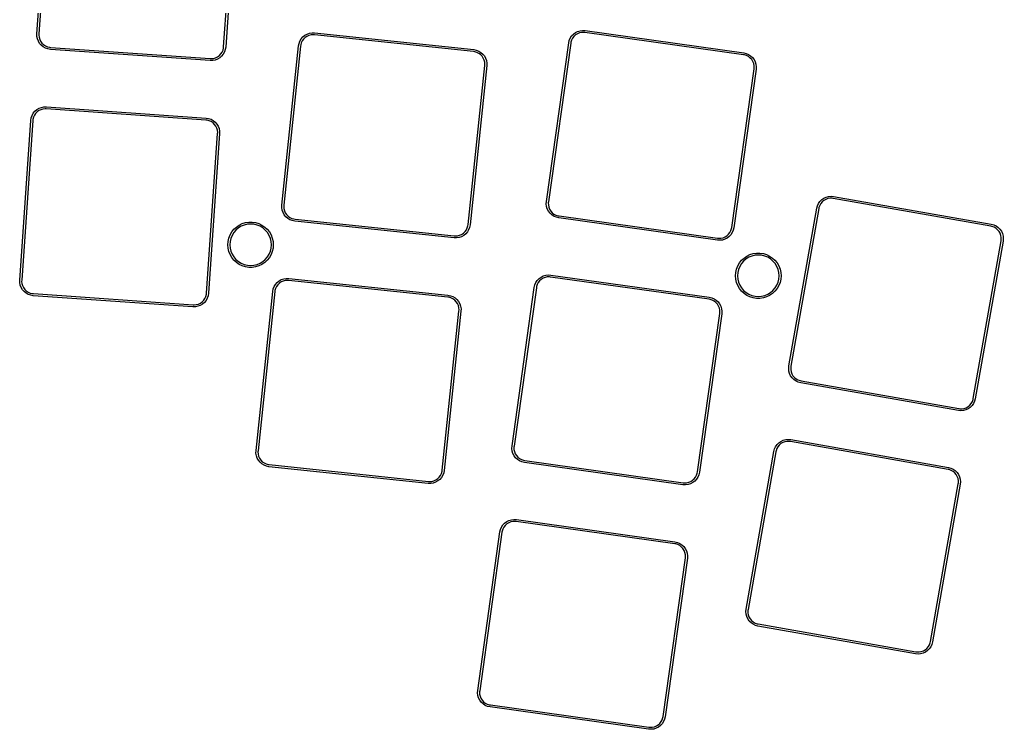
# Model space of a CAD drawing. Extents: x 44 to 183, y -132 to -31.
# Drawn here: x 110.7 to 183.2, y -112.9 to -60.6 of the extents above; entities that cross this region are included whole.
import ezdxf

# ---------------------------------------------------------------- set-up
doc = ezdxf.new("R2010")
doc.units = 0
doc.layers.add('BLACK', color=7, linetype='CONTINUOUS')

msp = doc.modelspace()

# ---------------------------------------------------------------- linework, layer by layer
at = {"layer": 'BLACK', "linetype": 'CONTINUOUS'}
for p, q in [((111.926, -61.6654), (112.749, -49.8942)), ((112.899, -49.9046), (112.075, -61.6759)), ((125.692, -62.628), (126.515, -50.8568)), ((126.665, -50.8673), (125.842, -62.6385)), ((131.845, -61.6857), (132.022, -61.6247)), ((132.022, -61.6247), (132.208, -61.5954)), ((132.208, -61.5954), (132.395, -61.5986)), ((132.395, -61.5986), (132.395, -61.5987)), ((132.395, -61.5987), (132.395, -61.5987)), ((132.395, -61.5987), (132.395, -61.5987)), ((132.395, -61.5987), (144.13, -62.8322)), ((151.47, -61.687), (151.619, -61.5743)), ((151.619, -61.5743), (151.786, -61.4892)), ((151.918, -61.5979), (151.768, -61.6586)), ((151.786, -61.4892), (151.966, -61.4344)), ((152.076, -61.5643), (151.918, -61.5979)), ((151.966, -61.4344), (152.152, -61.4115)), ((152.238, -61.5586), (152.076, -61.5643)), ((152.152, -61.4115), (152.339, -61.4214)), ((152.318, -61.5699), (152.238, -61.5586)), ((164.003, -63.2122), (152.318, -61.5699)), ((152.318, -61.5699), (152.318, -61.5699)), ((152.339, -61.4214), (152.339, -61.4214)), ((152.339, -61.4214), (152.339, -61.4214)), ((152.339, -61.4214), (164.024, -63.0636)), ((111.926, -61.6655), (111.926, -61.6654)), ((111.929, -61.8528), (111.926, -61.6655)), ((111.965, -62.0367), (111.929, -61.8528)), ((112.032, -62.2116), (111.965, -62.0367)), ((112.129, -62.3723), (112.032, -62.2116)), ((112.075, -61.6759), (112.07, -61.7566)), ((112.07, -61.7566), (112.087, -61.9176)), ((112.075, -61.6759), (112.075, -61.6759)), ((112.087, -61.9176), (112.131, -62.0732)), ((112.131, -62.0732), (112.202, -62.2186)), ((112.202, -62.2186), (112.297, -62.3496)), ((112.297, -62.3496), (112.414, -62.462)), ((131.249, -62.3715), (131.316, -62.1966)), ((131.316, -62.1966), (131.413, -62.0359)), ((131.416, -62.3351), (131.371, -62.4907)), ((131.413, -62.0359), (131.536, -61.8945)), ((131.487, -62.1896), (131.416, -62.3351)), ((131.582, -62.0586), (131.487, -62.1896)), ((131.536, -61.8945), (131.681, -61.7766)), ((131.698, -61.9462), (131.582, -62.0586)), ((131.681, -61.7766), (131.845, -61.6857)), ((131.832, -61.8557), (131.698, -61.9462)), ((131.98, -61.7898), (131.832, -61.8557)), ((132.137, -61.7507), (131.98, -61.7898)), ((132.299, -61.7394), (132.137, -61.7507)), ((132.379, -61.7478), (132.299, -61.7394)), ((132.379, -61.7479), (132.379, -61.7478)), ((144.115, -62.9813), (132.379, -61.7479)), ((149.482, -74.0215), (151.125, -62.3363)), ((151.125, -62.3363), (151.167, -62.1537)), ((151.125, -62.3363), (151.125, -62.3363)), ((151.125, -62.3363), (151.125, -62.3363)), ((151.125, -62.3363), (151.125, -62.3363)), ((151.125, -62.3363), (151.125, -62.3363)), ((151.167, -62.1537), (151.24, -61.9812)), ((151.24, -61.9812), (151.342, -61.8241)), ((151.284, -62.2771), (151.273, -62.3572)), ((151.334, -62.1231), (151.284, -62.2771)), ((151.41, -61.9802), (151.334, -62.1231)), ((151.342, -61.8241), (151.47, -61.687)), ((151.51, -61.8527), (151.41, -61.9802)), ((151.63, -61.7443), (151.51, -61.8527)), ((151.768, -61.6586), (151.63, -61.7443)), ((112.251, -62.5137), (112.129, -62.3723)), ((112.397, -62.6316), (112.251, -62.5137)), ((112.561, -62.7225), (112.397, -62.6316)), ((112.414, -62.462), (112.548, -62.5525)), ((112.548, -62.5525), (112.696, -62.6183)), ((112.738, -62.7835), (112.561, -62.7225)), ((112.696, -62.6183), (112.853, -62.6575)), ((112.923, -62.8128), (112.738, -62.7835)), ((112.853, -62.6575), (112.934, -62.6631)), ((124.694, -63.6359), (112.923, -62.8128)), ((112.923, -62.8128), (112.923, -62.8128)), ((112.923, -62.8128), (112.923, -62.8128)), ((112.934, -62.6631), (112.934, -62.6631)), ((112.934, -62.6631), (124.705, -63.4863)), ((125.491, -63.1479), (125.582, -63.0137)), ((125.582, -63.0137), (125.647, -62.8658)), ((125.647, -62.8658), (125.687, -62.7088)), ((125.751, -63.0008), (125.661, -63.1647)), ((125.687, -62.7088), (125.692, -62.628)), ((125.692, -62.628), (125.692, -62.628)), ((125.813, -62.8236), (125.751, -63.0008)), ((125.842, -62.6385), (125.813, -62.8236)), ((125.842, -62.6385), (125.842, -62.6385)), ((129.98, -74.2908), (131.213, -62.5555)), ((131.363, -62.5712), (130.129, -74.3065)), ((131.213, -62.5555), (131.249, -62.3715)), ((131.213, -62.5555), (131.213, -62.5555)), ((131.213, -62.5555), (131.213, -62.5555)), ((131.213, -62.5555), (131.213, -62.5555)), ((131.213, -62.5555), (131.213, -62.5555)), ((131.371, -62.4907), (131.363, -62.5712)), ((131.363, -62.5712), (131.363, -62.5712)), ((131.363, -62.5712), (131.363, -62.5712)), ((144.195, -62.9898), (144.115, -62.9813)), ((144.115, -62.9813), (144.115, -62.9813)), ((144.115, -62.9813), (144.115, -62.9813)), ((144.13, -62.8322), (144.13, -62.8322)), ((144.13, -62.8322), (144.314, -62.8679)), ((144.351, -63.0344), (144.195, -62.9898)), ((144.314, -62.8679), (144.489, -62.9351)), ((144.496, -63.1054), (144.351, -63.0344)), ((144.489, -62.9351), (144.65, -63.0316)), ((144.65, -63.0316), (144.791, -63.1545)), ((151.273, -62.3572), (149.631, -74.0424)), ((151.273, -62.3572), (151.273, -62.3572)), ((151.273, -62.3572), (151.273, -62.3572)), ((164.024, -63.0636), (164.024, -63.0636)), ((164.024, -63.0636), (164.024, -63.0636)), ((164.024, -63.0636), (164.024, -63.0636)), ((164.024, -63.0636), (164.206, -63.1058)), ((124.882, -63.6327), (124.694, -63.6359)), ((124.694, -63.6359), (124.694, -63.6359)), ((124.694, -63.6359), (124.694, -63.6359)), ((124.694, -63.6359), (124.694, -63.6359)), ((124.705, -63.4863), (124.705, -63.4863)), ((124.705, -63.4863), (124.705, -63.4863)), ((124.705, -63.4863), (124.705, -63.4863)), ((124.705, -63.4863), (124.786, -63.4919)), ((124.786, -63.4919), (124.947, -63.475)), ((125.066, -63.5969), (124.882, -63.6327)), ((124.947, -63.475), (125.102, -63.4304)), ((125.241, -63.5297), (125.066, -63.5969)), ((125.102, -63.4304), (125.248, -63.3594)), ((125.401, -63.4332), (125.241, -63.5297)), ((125.248, -63.3594), (125.379, -63.2643)), ((125.379, -63.2643), (125.491, -63.1479)), ((125.543, -63.3103), (125.401, -63.4332)), ((125.661, -63.1647), (125.543, -63.3103)), ((144.627, -63.2005), (144.496, -63.1054)), ((144.74, -63.3169), (144.627, -63.2005)), ((144.83, -63.4511), (144.74, -63.3169)), ((144.791, -63.1545), (144.909, -63.3002)), ((144.896, -63.599), (144.83, -63.4511)), ((144.935, -63.756), (144.896, -63.599)), ((144.909, -63.3002), (145, -63.464)), ((144.946, -63.9175), (144.935, -63.756)), ((145, -63.464), (145.061, -63.6412)), ((145.061, -63.6412), (145.09, -63.8263)), ((164.083, -63.2235), (164.003, -63.2122)), ((164.003, -63.2122), (164.003, -63.2122)), ((164.237, -63.2735), (164.083, -63.2235)), ((164.206, -63.1058), (164.379, -63.179)), ((164.38, -63.3495), (164.237, -63.2735)), ((164.379, -63.179), (164.536, -63.2811)), ((164.507, -63.4491), (164.38, -63.3495)), ((164.616, -63.5694), (164.507, -63.4491)), ((164.536, -63.2811), (164.673, -63.4089)), ((164.702, -63.7066), (164.616, -63.5694)), ((164.673, -63.4089), (164.786, -63.5585)), ((164.762, -63.8567), (164.702, -63.7066)), ((164.786, -63.5585), (164.871, -63.7255)), ((164.871, -63.7255), (164.926, -63.9047)), ((143.704, -75.7333), (144.938, -63.998)), ((145.087, -64.0136), (143.854, -75.749)), ((144.938, -63.9979), (144.946, -63.9175)), ((144.938, -63.998), (144.938, -63.9979)), ((145.09, -63.8263), (145.087, -64.0136)), ((145.087, -64.0136), (145.087, -64.0136)), ((145.087, -64.0136), (145.087, -64.0136)), ((163.148, -75.9421), (164.79, -64.2569)), ((164.939, -64.2778), (163.297, -75.963)), ((164.796, -64.015), (164.762, -63.8567)), ((164.79, -64.2569), (164.801, -64.1768)), ((164.79, -64.2569), (164.79, -64.2569)), ((164.801, -64.1768), (164.796, -64.015)), ((164.926, -63.9047), (164.949, -64.0907)), ((164.949, -64.0907), (164.939, -64.2777)), ((164.939, -64.2777), (164.939, -64.2778)), ((111.661, -67.5237), (111.778, -67.3781)), ((111.778, -67.3781), (111.92, -67.2551)), ((111.943, -67.424), (111.83, -67.5405)), ((111.92, -67.2551), (112.081, -67.1586)), ((112.074, -67.3289), (111.943, -67.424)), ((112.219, -67.258), (112.074, -67.3289)), ((112.081, -67.1586), (112.255, -67.0915)), ((112.375, -67.2134), (112.219, -67.258)), ((112.255, -67.0915), (112.439, -67.0557)), ((112.536, -67.1965), (112.375, -67.2134)), ((112.439, -67.0557), (112.627, -67.0525)), ((112.616, -67.2021), (112.536, -67.1965)), ((124.388, -68.0252), (112.616, -67.2021)), ((112.616, -67.2021), (112.616, -67.2021)), ((112.616, -67.2021), (112.616, -67.2021)), ((112.616, -67.2021), (112.616, -67.2021)), ((112.627, -67.0524), (124.398, -67.8756)), ((112.627, -67.0525), (112.627, -67.0524)), ((112.627, -67.0524), (112.627, -67.0524)), ((112.627, -67.0524), (112.627, -67.0524)), ((110.656, -79.8211), (111.479, -68.0498)), ((111.629, -68.0603), (110.806, -79.8315)), ((111.479, -68.0498), (111.509, -67.8647)), ((111.479, -68.0498), (111.479, -68.0498)), ((111.509, -67.8647), (111.57, -67.6876)), ((111.57, -67.6876), (111.661, -67.5237)), ((111.635, -67.9796), (111.629, -68.0603)), ((111.629, -68.0603), (111.629, -68.0603)), ((111.629, -68.0603), (111.629, -68.0603)), ((111.674, -67.8225), (111.635, -67.9796)), ((111.74, -67.6747), (111.674, -67.8225)), ((111.83, -67.5405), (111.74, -67.6747)), ((124.468, -68.0308), (124.388, -68.0252)), ((124.388, -68.0252), (124.388, -68.0252)), ((124.398, -67.8756), (124.583, -67.9049)), ((124.625, -68.07), (124.468, -68.0308)), ((124.583, -67.9049), (124.76, -67.9659)), ((124.773, -68.1358), (124.625, -68.07)), ((124.76, -67.9659), (124.924, -68.0567)), ((124.907, -68.2263), (124.773, -68.1358)), ((124.924, -68.0567), (125.07, -68.1746)), ((125.024, -68.3388), (124.907, -68.2263)), ((125.119, -68.4697), (125.024, -68.3388)), ((125.07, -68.1746), (125.193, -68.3161)), ((125.19, -68.6152), (125.119, -68.4697)), ((125.234, -68.7708), (125.19, -68.6152)), ((125.193, -68.3161), (125.289, -68.4767)), ((125.251, -68.9317), (125.234, -68.7708)), ((125.289, -68.4767), (125.356, -68.6516)), ((125.356, -68.6516), (125.392, -68.8356)), ((125.392, -68.8356), (125.395, -69.0228)), ((124.423, -80.7837), (125.246, -69.0125)), ((125.395, -69.0229), (124.572, -80.7942)), ((125.246, -69.0125), (125.251, -68.9317)), ((125.246, -69.0125), (125.246, -69.0125)), ((125.246, -69.0125), (125.246, -69.0125)), ((125.395, -69.0228), (125.395, -69.0229)), ((169.643, -74.0228), (169.775, -73.8903)), ((169.775, -73.8903), (169.929, -73.7828)), ((169.933, -73.9532), (169.809, -74.0572)), ((169.929, -73.7828), (170.098, -73.7036)), ((170.074, -73.8722), (169.933, -73.9532)), ((170.226, -73.8169), (170.074, -73.8722)), ((170.098, -73.7036), (170.279, -73.6551)), ((170.385, -73.7888), (170.226, -73.8169)), ((170.279, -73.6551), (170.466, -73.6388)), ((170.547, -73.7888), (170.385, -73.7888)), ((170.466, -73.6388), (170.653, -73.6551)), ((170.626, -73.8028), (170.547, -73.7888)), ((170.627, -73.8029), (170.626, -73.8028)), ((182.247, -75.8519), (170.627, -73.8029)), ((170.653, -73.6551), (170.653, -73.6551)), ((170.653, -73.6551), (170.653, -73.6551)), ((170.653, -73.6551), (182.273, -75.7042)), ((129.977, -74.4782), (129.98, -74.2908)), ((130.006, -74.6633), (129.977, -74.4782)), ((129.98, -74.2908), (129.98, -74.2908)), ((130.067, -74.8404), (130.006, -74.6633)), ((130.129, -74.3066), (130.121, -74.387)), ((130.121, -74.387), (130.132, -74.5485)), ((130.129, -74.3065), (130.129, -74.3066)), ((130.132, -74.5485), (130.171, -74.7055)), ((149.472, -74.2086), (149.482, -74.0215)), ((149.495, -74.3946), (149.472, -74.2086)), ((149.482, -74.0215), (149.482, -74.0215)), ((149.55, -74.5738), (149.495, -74.3946)), ((149.635, -74.7408), (149.55, -74.5738)), ((149.631, -74.0426), (149.62, -74.1225)), ((149.62, -74.1225), (149.625, -74.2843)), ((149.625, -74.2843), (149.659, -74.4426)), ((149.631, -74.0424), (149.631, -74.0426)), ((149.659, -74.4426), (149.719, -74.5927)), ((149.719, -74.5927), (149.805, -74.7299)), ((167.358, -86.1479), (169.407, -74.5271)), ((169.555, -74.5532), (167.506, -86.1739)), ((169.407, -74.5271), (169.456, -74.3461)), ((169.407, -74.5271), (169.407, -74.5271)), ((169.456, -74.3461), (169.535, -74.1763)), ((169.535, -74.1763), (169.643, -74.0228)), ((169.569, -74.4735), (169.555, -74.5532)), ((169.555, -74.5532), (169.555, -74.5532)), ((169.625, -74.3214), (169.569, -74.4735)), ((169.705, -74.1812), (169.625, -74.3214)), ((169.809, -74.0572), (169.705, -74.1812)), ((130.158, -75.0043), (130.067, -74.8404)), ((130.276, -75.15), (130.158, -75.0043)), ((130.171, -74.7055), (130.237, -74.8534)), ((130.237, -74.8534), (130.327, -74.9876)), ((130.417, -75.2729), (130.276, -75.15)), ((130.327, -74.9876), (130.44, -75.104)), ((130.578, -75.3694), (130.417, -75.2729)), ((130.44, -75.104), (130.571, -75.1991)), ((130.571, -75.1991), (130.716, -75.2701)), ((130.753, -75.4366), (130.578, -75.3694)), ((130.716, -75.2701), (130.872, -75.3147)), ((130.872, -75.3147), (130.952, -75.3231)), ((130.952, -75.3231), (130.952, -75.3231)), ((130.952, -75.3231), (142.688, -76.5566)), ((149.748, -74.8904), (149.635, -74.7408)), ((149.885, -75.0182), (149.748, -74.8904)), ((149.805, -74.7299), (149.914, -74.8502)), ((150.042, -75.1203), (149.885, -75.0182)), ((149.914, -74.8502), (150.041, -74.9498)), ((150.041, -74.9498), (150.184, -75.0258)), ((150.215, -75.1935), (150.042, -75.1203)), ((150.184, -75.0258), (150.338, -75.0758)), ((150.397, -75.2356), (150.215, -75.1935)), ((150.338, -75.0758), (150.418, -75.0871)), ((162.082, -76.8779), (150.397, -75.2356)), ((150.397, -75.2356), (150.397, -75.2356)), ((150.418, -75.0871), (150.418, -75.0871)), ((150.418, -75.0871), (150.418, -75.0871)), ((150.418, -75.0871), (162.103, -76.7293)), ((126.294, -76.2724), (126.45, -76.0767)), ((126.45, -76.0767), (126.633, -75.9064)), ((126.779, -75.9784), (126.596, -76.1343)), ((126.633, -75.9064), (126.84, -75.7654)), ((126.983, -75.853), (126.779, -75.9784)), ((126.84, -75.7654), (127.066, -75.6568)), ((127.205, -75.7612), (126.983, -75.853)), ((127.066, -75.6568), (127.305, -75.583)), ((127.439, -75.7051), (127.205, -75.7612)), ((127.305, -75.583), (127.553, -75.5457)), ((127.678, -75.6863), (127.439, -75.7051)), ((127.553, -75.5457), (127.803, -75.5457)), ((127.917, -75.7051), (127.678, -75.6863)), ((127.803, -75.5457), (128.051, -75.583)), ((128.151, -75.7612), (127.917, -75.7051)), ((128.051, -75.583), (128.29, -75.6568)), ((128.372, -75.853), (128.151, -75.7612)), ((128.29, -75.6568), (128.515, -75.7654)), ((128.577, -75.9784), (128.372, -75.853)), ((128.515, -75.7654), (128.722, -75.9064)), ((128.759, -76.1343), (128.577, -75.9784)), ((128.722, -75.9064), (128.906, -76.0767)), ((128.906, -76.0767), (129.062, -76.2724)), ((130.937, -75.4723), (130.753, -75.4366)), ((142.672, -76.7057), (130.937, -75.4723)), ((130.937, -75.4723), (130.937, -75.4723)), ((143.485, -76.2458), (143.58, -76.1148)), ((143.58, -76.1148), (143.651, -75.9694)), ((143.651, -75.9694), (143.696, -75.8138)), ((143.751, -76.1079), (143.654, -76.2685)), ((143.696, -75.8138), (143.704, -75.7333)), ((143.704, -75.7333), (143.704, -75.7333)), ((143.818, -75.9329), (143.751, -76.1079)), ((143.854, -75.749), (143.818, -75.9329)), ((143.854, -75.749), (143.854, -75.749)), ((143.854, -75.749), (143.854, -75.749)), ((143.854, -75.749), (143.854, -75.749)), ((163.087, -76.1761), (163.137, -76.0222)), ((163.137, -76.0222), (163.148, -75.9421)), ((163.148, -75.9421), (163.148, -75.9421)), ((163.297, -75.963), (163.254, -76.1455)), ((163.297, -75.963), (163.297, -75.963)), ((163.297, -75.963), (163.297, -75.963)), ((163.297, -75.963), (163.297, -75.963)), ((182.327, -75.866), (182.247, -75.8519)), ((182.247, -75.8519), (182.247, -75.8519)), ((182.273, -75.7042), (182.273, -75.7042)), ((182.273, -75.7042), (182.454, -75.7527)), ((182.479, -75.9213), (182.327, -75.866)), ((182.454, -75.7527), (182.624, -75.8319)), ((182.619, -76.0022), (182.479, -75.9213)), ((182.743, -76.1063), (182.619, -76.0022)), ((182.624, -75.8319), (182.778, -75.9394)), ((182.847, -76.2303), (182.743, -76.1063)), ((182.778, -75.9394), (182.91, -76.0719)), ((182.91, -76.0719), (183.018, -76.2253)), ((126.022, -76.9664), (126.077, -76.7223)), ((126.077, -76.7223), (126.169, -76.4892)), ((126.223, -76.7433), (126.167, -76.9767)), ((126.169, -76.4892), (126.294, -76.2724)), ((126.315, -76.5215), (126.223, -76.7433)), ((126.44, -76.3169), (126.315, -76.5215)), ((126.596, -76.1343), (126.44, -76.3169)), ((128.915, -76.3169), (128.759, -76.1343)), ((129.041, -76.5215), (128.915, -76.3169)), ((129.133, -76.7433), (129.041, -76.5215)), ((129.062, -76.2724), (129.187, -76.4892)), ((129.189, -76.9767), (129.133, -76.7433)), ((129.187, -76.4892), (129.278, -76.7223)), ((129.278, -76.7223), (129.334, -76.9664)), ((142.859, -76.709), (142.672, -76.7057)), ((142.672, -76.7057), (142.672, -76.7057)), ((142.672, -76.7057), (142.672, -76.7057)), ((142.672, -76.7057), (142.672, -76.7057)), ((142.672, -76.7057), (142.672, -76.7057)), ((142.688, -76.5566), (142.688, -76.5565)), ((142.688, -76.5565), (142.768, -76.565)), ((142.688, -76.5566), (142.688, -76.5566)), ((142.768, -76.565), (142.93, -76.5537)), ((143.045, -76.6797), (142.859, -76.709)), ((142.93, -76.5537), (143.087, -76.5145)), ((143.222, -76.6187), (143.045, -76.6797)), ((143.087, -76.5145), (143.235, -76.4487)), ((143.386, -76.5278), (143.222, -76.6187)), ((143.235, -76.4487), (143.369, -76.3582)), ((143.369, -76.3582), (143.485, -76.2458)), ((143.531, -76.4099), (143.386, -76.5278)), ((143.654, -76.2685), (143.531, -76.4099)), ((162.103, -76.7293), (162.103, -76.7293)), ((162.103, -76.7293), (162.183, -76.7406)), ((162.183, -76.7406), (162.345, -76.7349)), ((162.345, -76.7349), (162.503, -76.7013)), ((162.635, -76.81), (162.456, -76.8648)), ((162.503, -76.7013), (162.654, -76.6406)), ((162.802, -76.725), (162.635, -76.81)), ((162.654, -76.6406), (162.791, -76.5549)), ((162.791, -76.5549), (162.911, -76.4466)), ((162.951, -76.6122), (162.802, -76.725)), ((162.911, -76.4466), (163.011, -76.319)), ((163.079, -76.4752), (162.951, -76.6122)), ((163.011, -76.319), (163.087, -76.1761)), ((163.181, -76.318), (163.079, -76.4752)), ((163.254, -76.1455), (163.181, -76.318)), ((182.928, -76.3704), (182.847, -76.2303)), ((182.984, -76.5225), (182.928, -76.3704)), ((183.012, -76.6819), (182.984, -76.5225)), ((182.998, -76.9235), (183.012, -76.8438)), ((183.012, -76.8438), (183.012, -76.6819)), ((183.018, -76.2253), (183.097, -76.3952)), ((183.097, -76.3952), (183.145, -76.5762)), ((183.145, -76.5762), (183.162, -76.7628)), ((183.162, -76.7628), (183.145, -76.9493)), ((126.003, -77.216), (126.022, -76.9664)), ((126.022, -77.4656), (126.003, -77.216)), ((126.077, -77.7097), (126.022, -77.4656)), ((126.167, -76.9767), (126.148, -77.216)), ((126.148, -77.216), (126.167, -77.4553)), ((126.167, -77.4553), (126.223, -77.6887)), ((129.133, -77.6887), (129.189, -77.4553)), ((129.208, -77.216), (129.189, -76.9767)), ((129.189, -77.4553), (129.208, -77.216)), ((129.334, -77.4656), (129.278, -77.7097)), ((129.334, -76.9664), (129.353, -77.216)), ((129.353, -77.216), (129.334, -77.4656)), ((162.083, -76.8779), (162.082, -76.8779)), ((162.082, -76.8779), (162.082, -76.8779)), ((162.082, -76.8779), (162.082, -76.8779)), ((162.082, -76.8779), (162.082, -76.8779)), ((162.27, -76.8877), (162.083, -76.8779)), ((162.456, -76.8648), (162.27, -76.8877)), ((180.949, -88.5442), (182.998, -76.9235)), ((183.145, -76.9495), (181.096, -88.5703)), ((182.998, -76.9235), (182.998, -76.9235)), ((182.998, -76.9235), (182.998, -76.9235)), ((183.145, -76.9493), (183.145, -76.9495)), ((126.169, -77.9428), (126.077, -77.7097)), ((126.294, -78.1596), (126.169, -77.9428)), ((126.223, -77.6887), (126.315, -77.9105)), ((126.45, -78.3553), (126.294, -78.1596)), ((126.315, -77.9105), (126.44, -78.1151)), ((126.44, -78.1151), (126.596, -78.2977)), ((126.596, -78.2977), (126.779, -78.4536)), ((128.577, -78.4536), (128.759, -78.2977)), ((128.759, -78.2977), (128.915, -78.1151)), ((129.062, -78.1596), (128.906, -78.3553)), ((128.915, -78.1151), (129.041, -77.9105)), ((129.041, -77.9105), (129.133, -77.6887)), ((129.187, -77.9428), (129.062, -78.1596)), ((129.278, -77.7097), (129.187, -77.9428)), ((163.872, -78.3627), (164.056, -78.1924)), ((164.201, -78.2644), (164.018, -78.4203)), ((164.056, -78.1924), (164.262, -78.0514)), ((164.406, -78.139), (164.201, -78.2644)), ((164.262, -78.0514), (164.488, -77.9428)), ((164.627, -78.0472), (164.406, -78.139)), ((164.488, -77.9428), (164.727, -77.869)), ((164.861, -77.9911), (164.627, -78.0472)), ((164.727, -77.869), (164.975, -77.8317)), ((165.1, -77.9723), (164.861, -77.9911)), ((164.975, -77.8317), (165.225, -77.8317)), ((165.339, -77.9911), (165.1, -77.9723)), ((165.225, -77.8317), (165.473, -77.869)), ((165.573, -78.0472), (165.339, -77.9911)), ((165.473, -77.869), (165.712, -77.9428)), ((165.794, -78.139), (165.573, -78.0472)), ((165.712, -77.9428), (165.938, -78.0514)), ((165.999, -78.2644), (165.794, -78.139)), ((165.938, -78.0514), (166.144, -78.1924)), ((166.182, -78.4203), (165.999, -78.2644)), ((166.144, -78.1924), (166.328, -78.3627)), ((126.633, -78.5256), (126.45, -78.3553)), ((126.84, -78.6666), (126.633, -78.5256)), ((126.779, -78.4536), (126.983, -78.579)), ((127.066, -78.7752), (126.84, -78.6666)), ((126.983, -78.579), (127.205, -78.6708)), ((127.305, -78.849), (127.066, -78.7752)), ((127.205, -78.6708), (127.439, -78.7269)), ((127.553, -78.8863), (127.305, -78.849)), ((127.439, -78.7269), (127.678, -78.7457)), ((127.803, -78.8863), (127.553, -78.8863)), ((127.678, -78.7457), (127.917, -78.7269)), ((128.051, -78.849), (127.803, -78.8863)), ((127.917, -78.7269), (128.151, -78.6708)), ((128.29, -78.7752), (128.051, -78.849)), ((128.151, -78.6708), (128.372, -78.579)), ((128.515, -78.6666), (128.29, -78.7752)), ((128.372, -78.579), (128.577, -78.4536)), ((128.722, -78.5256), (128.515, -78.6666)), ((128.906, -78.3553), (128.722, -78.5256)), ((163.444, -79.2524), (163.499, -79.0083)), ((163.499, -79.0083), (163.591, -78.7752)), ((163.645, -79.0293), (163.589, -79.2627)), ((163.591, -78.7752), (163.716, -78.5584)), ((163.737, -78.8075), (163.645, -79.0293)), ((163.716, -78.5584), (163.872, -78.3627)), ((163.862, -78.6029), (163.737, -78.8075)), ((164.018, -78.4203), (163.862, -78.6029)), ((166.338, -78.6029), (166.182, -78.4203)), ((166.328, -78.3627), (166.484, -78.5584)), ((166.463, -78.8075), (166.338, -78.6029)), ((166.555, -79.0293), (166.463, -78.8075)), ((166.484, -78.5584), (166.609, -78.7752)), ((166.611, -79.2627), (166.555, -79.0293)), ((166.609, -78.7752), (166.701, -79.0083)), ((166.701, -79.0083), (166.756, -79.2524)), ((129.943, -79.7861), (130.12, -79.7251)), ((130.12, -79.7251), (130.305, -79.6958)), ((130.305, -79.6958), (130.492, -79.699)), ((130.492, -79.699), (130.493, -79.699)), ((130.493, -79.699), (130.493, -79.699)), ((130.493, -79.699), (130.493, -79.699)), ((130.493, -79.699), (142.228, -80.9325)), ((148.809, -79.847), (148.937, -79.7099)), ((148.937, -79.7099), (149.086, -79.5972)), ((149.086, -79.5972), (149.253, -79.5121)), ((149.235, -79.6815), (149.097, -79.7673)), ((149.385, -79.6209), (149.235, -79.6815)), ((149.253, -79.5121), (149.433, -79.4573)), ((149.543, -79.5872), (149.385, -79.6209)), ((149.433, -79.4573), (149.619, -79.4345)), ((149.705, -79.5816), (149.543, -79.5872)), ((149.619, -79.4345), (149.806, -79.4443)), ((149.785, -79.5928), (149.705, -79.5816)), ((161.47, -81.2351), (149.785, -79.5928)), ((149.785, -79.5928), (149.785, -79.5928)), ((149.785, -79.5928), (149.785, -79.5928)), ((149.785, -79.5928), (149.785, -79.5928)), ((149.806, -79.4443), (149.806, -79.4443)), ((149.806, -79.4443), (149.806, -79.4443)), ((149.806, -79.4443), (149.806, -79.4443)), ((149.806, -79.4443), (149.806, -79.4443)), ((149.806, -79.4443), (161.491, -81.0865)), ((163.425, -79.502), (163.444, -79.2524)), ((163.444, -79.7516), (163.425, -79.502)), ((163.499, -79.9957), (163.444, -79.7516)), ((163.589, -79.2627), (163.57, -79.502)), ((163.57, -79.502), (163.589, -79.7413)), ((163.589, -79.7413), (163.645, -79.9747)), ((166.555, -79.9747), (166.611, -79.7413)), ((166.63, -79.502), (166.611, -79.2627)), ((166.611, -79.7413), (166.63, -79.502)), ((166.756, -79.7516), (166.701, -79.9957)), ((166.756, -79.2524), (166.775, -79.502)), ((166.775, -79.502), (166.756, -79.7516)), ((110.66, -80.0084), (110.656, -79.8211)), ((110.656, -79.8211), (110.656, -79.8211)), ((110.695, -80.1924), (110.66, -80.0084)), ((110.762, -80.3673), (110.695, -80.1924)), ((110.859, -80.5279), (110.762, -80.3673)), ((110.806, -79.8315), (110.8, -79.9123)), ((110.8, -79.9123), (110.817, -80.0732)), ((110.806, -79.8315), (110.806, -79.8315)), ((110.806, -79.8315), (110.806, -79.8315)), ((110.817, -80.0732), (110.862, -80.2288)), ((110.862, -80.2288), (110.933, -80.3743)), ((110.933, -80.3743), (111.028, -80.5052)), ((129.311, -80.6558), (129.347, -80.4718)), ((129.347, -80.4718), (129.414, -80.2969)), ((129.414, -80.2969), (129.51, -80.1363)), ((129.513, -80.4354), (129.469, -80.591)), ((129.51, -80.1363), (129.633, -79.9948)), ((129.584, -80.2899), (129.513, -80.4354)), ((129.679, -80.159), (129.584, -80.2899)), ((129.633, -79.9948), (129.779, -79.8769)), ((129.796, -80.0465), (129.679, -80.159)), ((129.779, -79.8769), (129.943, -79.7861)), ((129.93, -79.956), (129.796, -80.0465)), ((130.078, -79.8902), (129.93, -79.956)), ((130.235, -79.851), (130.078, -79.8902)), ((130.396, -79.8398), (130.235, -79.851)), ((130.477, -79.8482), (130.396, -79.8398)), ((142.212, -81.0816), (130.477, -79.8482)), ((130.477, -79.8482), (130.477, -79.8482)), ((130.477, -79.8482), (130.477, -79.8482)), ((130.477, -79.8482), (130.477, -79.8482)), ((146.949, -92.0444), (148.592, -80.3592)), ((148.74, -80.3801), (147.098, -92.0652)), ((148.592, -80.3592), (148.634, -80.1766)), ((148.592, -80.3592), (148.592, -80.3592)), ((148.634, -80.1766), (148.707, -80.0041)), ((148.707, -80.0041), (148.809, -79.847)), ((148.751, -80.2999), (148.74, -80.3801)), ((148.74, -80.3801), (148.74, -80.3801)), ((148.74, -80.3801), (148.74, -80.3801)), ((148.801, -80.146), (148.751, -80.2999)), ((148.877, -80.0031), (148.801, -80.146)), ((148.977, -79.8756), (148.877, -80.0031)), ((149.097, -79.7673), (148.977, -79.8756)), ((163.591, -80.2288), (163.499, -79.9957)), ((163.716, -80.4456), (163.591, -80.2288)), ((163.645, -79.9747), (163.737, -80.1965)), ((163.872, -80.6413), (163.716, -80.4456)), ((163.737, -80.1965), (163.862, -80.4011)), ((163.862, -80.4011), (164.018, -80.5837)), ((166.182, -80.5837), (166.338, -80.4011)), ((166.484, -80.4456), (166.328, -80.6413)), ((166.338, -80.4011), (166.463, -80.1965)), ((166.463, -80.1965), (166.555, -79.9747)), ((166.609, -80.2288), (166.484, -80.4456)), ((166.701, -79.9957), (166.609, -80.2288)), ((110.982, -80.6694), (110.859, -80.5279)), ((111.127, -80.7873), (110.982, -80.6694)), ((111.028, -80.5052), (111.144, -80.6177)), ((111.291, -80.8781), (111.127, -80.7873)), ((111.144, -80.6177), (111.278, -80.7082)), ((111.278, -80.7082), (111.426, -80.774)), ((111.469, -80.9391), (111.291, -80.8781)), ((111.426, -80.774), (111.583, -80.8132)), ((111.654, -80.9684), (111.469, -80.9391)), ((111.583, -80.8132), (111.664, -80.8188)), ((123.425, -81.7916), (111.654, -80.9684)), ((111.654, -80.9684), (111.654, -80.9684)), ((111.664, -80.8188), (111.664, -80.8188)), ((111.664, -80.8188), (111.664, -80.8188)), ((111.664, -80.8188), (123.435, -81.6419)), ((124.221, -81.3035), (124.312, -81.1694)), ((124.312, -81.1694), (124.378, -81.0215)), ((124.378, -81.0215), (124.417, -80.8644)), ((124.482, -81.1564), (124.391, -81.3203)), ((124.417, -80.8644), (124.423, -80.7837)), ((124.423, -80.7837), (124.423, -80.7837)), ((124.423, -80.7837), (124.423, -80.7837)), ((124.543, -80.9793), (124.482, -81.1564)), ((124.572, -80.7942), (124.543, -80.9793)), ((128.078, -92.3911), (129.311, -80.6558)), ((129.46, -80.6715), (128.227, -92.4068)), ((129.311, -80.6558), (129.311, -80.6558)), ((129.469, -80.591), (129.46, -80.6715)), ((129.46, -80.6715), (129.46, -80.6715)), ((129.46, -80.6715), (129.46, -80.6715)), ((142.293, -81.0901), (142.212, -81.0816)), ((142.212, -81.0816), (142.212, -81.0816)), ((142.228, -80.9325), (142.228, -80.9325)), ((142.228, -80.9325), (142.412, -80.9682)), ((142.448, -81.1347), (142.293, -81.0901)), ((142.412, -80.9682), (142.587, -81.0354)), ((142.594, -81.2057), (142.448, -81.1347)), ((142.587, -81.0354), (142.747, -81.1319)), ((142.725, -81.3008), (142.594, -81.2057)), ((142.747, -81.1319), (142.889, -81.2548)), ((161.491, -81.0865), (161.491, -81.0865)), ((161.491, -81.0865), (161.673, -81.1287)), ((161.673, -81.1287), (161.846, -81.2019)), ((161.846, -81.2019), (162.003, -81.3039)), ((164.056, -80.8116), (163.872, -80.6413)), ((164.018, -80.5837), (164.201, -80.7396)), ((164.262, -80.9526), (164.056, -80.8116)), ((164.201, -80.7396), (164.406, -80.865)), ((164.488, -81.0612), (164.262, -80.9526)), ((164.406, -80.865), (164.627, -80.9568)), ((164.727, -81.135), (164.488, -81.0612)), ((164.627, -80.9568), (164.861, -81.0129)), ((164.975, -81.1723), (164.727, -81.135)), ((164.861, -81.0129), (165.1, -81.0317)), ((165.225, -81.1723), (164.975, -81.1723)), ((165.1, -81.0317), (165.339, -81.0129)), ((165.473, -81.135), (165.225, -81.1723)), ((165.339, -81.0129), (165.573, -80.9568)), ((165.712, -81.0612), (165.473, -81.135)), ((165.573, -80.9568), (165.794, -80.865)), ((165.938, -80.9526), (165.712, -81.0612)), ((165.794, -80.865), (165.999, -80.7396)), ((166.144, -80.8116), (165.938, -80.9526)), ((165.999, -80.7396), (166.182, -80.5837)), ((166.328, -80.6413), (166.144, -80.8116)), ((123.612, -81.7883), (123.425, -81.7916)), ((123.425, -81.7916), (123.425, -81.7916)), ((123.425, -81.7916), (123.425, -81.7916)), ((123.425, -81.7916), (123.425, -81.7916)), ((123.425, -81.7916), (123.425, -81.7916)), ((123.435, -81.6419), (123.435, -81.6419)), ((123.435, -81.6419), (123.435, -81.6419)), ((123.435, -81.6419), (123.516, -81.6476)), ((123.516, -81.6476), (123.677, -81.6307)), ((123.796, -81.7525), (123.612, -81.7883)), ((123.677, -81.6307), (123.833, -81.586)), ((123.971, -81.6854), (123.796, -81.7525)), ((123.833, -81.586), (123.978, -81.5151)), ((124.132, -81.5889), (123.971, -81.6854)), ((123.978, -81.5151), (124.109, -81.42)), ((124.109, -81.42), (124.221, -81.3035)), ((124.273, -81.4659), (124.132, -81.5889)), ((124.391, -81.3203), (124.273, -81.4659)), ((142.837, -81.4172), (142.725, -81.3008)), ((142.928, -81.5514), (142.837, -81.4172)), ((142.889, -81.2548), (143.007, -81.4004)), ((142.993, -81.6993), (142.928, -81.5514)), ((143.033, -81.8563), (142.993, -81.6993)), ((143.007, -81.4004), (143.098, -81.5643)), ((143.044, -82.0178), (143.033, -81.8563)), ((143.098, -81.5643), (143.159, -81.7415)), ((143.159, -81.7415), (143.188, -81.9266)), ((143.188, -81.9266), (143.185, -82.1139)), ((161.55, -81.2463), (161.47, -81.2351)), ((161.47, -81.2351), (161.47, -81.2351)), ((161.47, -81.2351), (161.47, -81.2351)), ((161.704, -81.2963), (161.55, -81.2463)), ((161.847, -81.3723), (161.704, -81.2963)), ((161.975, -81.472), (161.847, -81.3723)), ((162.083, -81.5923), (161.975, -81.472)), ((162.003, -81.3039), (162.14, -81.4317)), ((162.169, -81.7295), (162.083, -81.5923)), ((162.14, -81.4317), (162.253, -81.5814)), ((162.229, -81.8796), (162.169, -81.7295)), ((162.263, -82.0379), (162.229, -81.8796)), ((162.253, -81.5814), (162.338, -81.7484)), ((162.338, -81.7484), (162.393, -81.9276)), ((162.393, -81.9276), (162.416, -82.1135)), ((141.802, -93.8336), (143.035, -82.0983)), ((143.185, -82.1139), (141.951, -93.8493)), ((143.035, -82.0981), (143.044, -82.0178)), ((143.035, -82.0983), (143.035, -82.0981)), ((143.185, -82.1139), (143.185, -82.1139)), ((143.185, -82.1139), (143.185, -82.1139)), ((160.615, -93.965), (162.257, -82.2798)), ((162.406, -82.3007), (160.764, -93.9858)), ((162.257, -82.2796), (162.269, -82.1997)), ((162.257, -82.2798), (162.257, -82.2796)), ((162.269, -82.1997), (162.263, -82.0379)), ((162.416, -82.1135), (162.406, -82.3007)), ((162.406, -82.3007), (162.406, -82.3007)), ((162.406, -82.3007), (162.406, -82.3007)), ((162.406, -82.3007), (162.406, -82.3007)), ((167.342, -86.3345), (167.358, -86.1479)), ((167.358, -86.1479), (167.358, -86.1479)), ((167.358, -86.1479), (167.358, -86.1479)), ((167.506, -86.1741), (167.492, -86.2536)), ((167.492, -86.2536), (167.492, -86.4155)), ((167.506, -86.1739), (167.506, -86.1741)), ((167.358, -86.5212), (167.342, -86.3345)), ((167.407, -86.7022), (167.358, -86.5212)), ((167.486, -86.872), (167.407, -86.7022)), ((167.593, -87.0255), (167.486, -86.872)), ((167.492, -86.4155), (167.52, -86.5749)), ((167.52, -86.5749), (167.575, -86.7269)), ((167.575, -86.7269), (167.656, -86.8671)), ((167.656, -86.8671), (167.76, -86.9911)), ((167.76, -86.9911), (167.884, -87.0951)), ((167.726, -87.158), (167.593, -87.0255)), ((167.88, -87.2655), (167.726, -87.158)), ((168.049, -87.3447), (167.88, -87.2655)), ((167.884, -87.0951), (168.025, -87.1761)), ((168.025, -87.1761), (168.177, -87.2314)), ((168.23, -87.3932), (168.049, -87.3447)), ((168.177, -87.2314), (168.256, -87.2455)), ((179.851, -89.4422), (168.23, -87.3932)), ((168.23, -87.3932), (168.23, -87.3932)), ((168.256, -87.2455), (168.256, -87.2455)), ((168.256, -87.2455), (179.877, -89.2945)), ((180.43, -89.2252), (180.57, -89.1442)), ((180.57, -89.1442), (180.694, -89.0402)), ((180.694, -89.0402), (180.798, -88.9162)), ((180.861, -89.0746), (180.729, -89.2071)), ((180.798, -88.9162), (180.879, -88.776)), ((180.969, -88.9211), (180.861, -89.0746)), ((180.879, -88.776), (180.935, -88.6239)), ((180.935, -88.6239), (180.949, -88.5442)), ((180.949, -88.5442), (180.949, -88.5442)), ((180.949, -88.5442), (180.949, -88.5442)), ((180.949, -88.5442), (180.949, -88.5442)), ((181.048, -88.7513), (180.969, -88.9211)), ((181.096, -88.5703), (181.048, -88.7513)), ((181.096, -88.5703), (181.096, -88.5703)), ((179.851, -89.4423), (179.851, -89.4422)), ((179.851, -89.4422), (179.851, -89.4422)), ((179.851, -89.4422), (179.851, -89.4422)), ((180.038, -89.4586), (179.851, -89.4423)), ((179.877, -89.2945), (179.877, -89.2947)), ((179.877, -89.2947), (179.957, -89.3086)), ((179.957, -89.3086), (180.119, -89.3086)), ((180.224, -89.4423), (180.038, -89.4586)), ((180.119, -89.3086), (180.278, -89.2805)), ((180.405, -89.3938), (180.224, -89.4423)), ((180.278, -89.2805), (180.43, -89.2252)), ((180.575, -89.3146), (180.405, -89.3938)), ((180.729, -89.2071), (180.575, -89.3146)), ((146.94, -92.2315), (146.949, -92.0445)), ((146.949, -92.0445), (146.949, -92.0444)), ((147.098, -92.0653), (147.087, -92.1454)), ((147.098, -92.0652), (147.098, -92.0652)), ((147.098, -92.0652), (147.098, -92.0653)), ((166.375, -92.0998), (166.482, -91.9463)), ((166.482, -91.9463), (166.615, -91.8138)), ((166.649, -91.9807), (166.545, -92.1047)), ((166.615, -91.8138), (166.768, -91.7063)), ((166.773, -91.8767), (166.649, -91.9807)), ((166.768, -91.7063), (166.938, -91.6271)), ((166.913, -91.7957), (166.773, -91.8767)), ((167.065, -91.7404), (166.913, -91.7957)), ((166.938, -91.6271), (167.119, -91.5786)), ((167.225, -91.7123), (167.065, -91.7404)), ((167.119, -91.5786), (167.306, -91.5623)), ((167.387, -91.7123), (167.225, -91.7123)), ((167.306, -91.5623), (167.492, -91.5786)), ((167.466, -91.7263), (167.387, -91.7123)), ((167.466, -91.7264), (167.466, -91.7263)), ((179.087, -93.7754), (167.466, -91.7264)), ((167.492, -91.5786), (167.492, -91.5786)), ((167.492, -91.5786), (167.492, -91.5786)), ((167.492, -91.5786), (179.113, -93.6277)), ((128.074, -92.5785), (128.078, -92.3911)), ((128.104, -92.7636), (128.074, -92.5785)), ((128.078, -92.3911), (128.078, -92.3911)), ((128.078, -92.3911), (128.078, -92.3911)), ((128.165, -92.9407), (128.104, -92.7636)), ((128.227, -92.4068), (128.218, -92.4873)), ((128.218, -92.4873), (128.23, -92.6488)), ((128.227, -92.4068), (128.227, -92.4068)), ((128.23, -92.6488), (128.269, -92.8058)), ((128.269, -92.8058), (128.335, -92.9537)), ((146.962, -92.4175), (146.94, -92.2315)), ((147.017, -92.5967), (146.962, -92.4175)), ((147.102, -92.7636), (147.017, -92.5967)), ((147.087, -92.1454), (147.092, -92.3071)), ((147.092, -92.3071), (147.126, -92.4655)), ((147.215, -92.9133), (147.102, -92.7636)), ((147.126, -92.4655), (147.187, -92.6155)), ((147.187, -92.6155), (147.272, -92.7528)), ((147.272, -92.7528), (147.381, -92.8731)), ((164.198, -104.071), (166.247, -92.4506)), ((166.395, -92.4767), (164.346, -104.097)), ((166.247, -92.4506), (166.295, -92.2696)), ((166.247, -92.4506), (166.247, -92.4506)), ((166.295, -92.2696), (166.375, -92.0998)), ((166.409, -92.397), (166.395, -92.4767)), ((166.395, -92.4767), (166.395, -92.4767)), ((166.464, -92.2449), (166.409, -92.397)), ((166.545, -92.1047), (166.464, -92.2449)), ((128.255, -93.1046), (128.165, -92.9407)), ((128.373, -93.2503), (128.255, -93.1046)), ((128.335, -92.9537), (128.425, -93.0878)), ((128.515, -93.3732), (128.373, -93.2503)), ((128.425, -93.0878), (128.538, -93.2043)), ((128.675, -93.4697), (128.515, -93.3732)), ((128.538, -93.2043), (128.668, -93.2994)), ((128.668, -93.2994), (128.814, -93.3704)), ((128.85, -93.5369), (128.675, -93.4697)), ((128.814, -93.3704), (128.97, -93.415)), ((128.97, -93.415), (129.05, -93.4234)), ((129.05, -93.4234), (129.05, -93.4234)), ((129.05, -93.4234), (140.785, -94.6569)), ((147.352, -93.0411), (147.215, -92.9133)), ((147.509, -93.1431), (147.352, -93.0411)), ((147.381, -92.8731), (147.508, -92.9727)), ((147.508, -92.9727), (147.651, -93.0487)), ((147.682, -93.2164), (147.509, -93.1431)), ((147.651, -93.0487), (147.805, -93.0987)), ((147.864, -93.2585), (147.682, -93.2164)), ((147.805, -93.0987), (147.885, -93.11)), ((159.549, -94.9008), (147.864, -93.2585)), ((147.864, -93.2585), (147.864, -93.2585)), ((147.864, -93.2585), (147.864, -93.2585)), ((147.885, -93.11), (159.57, -94.7522)), ((129.034, -93.5726), (128.85, -93.5369)), ((140.77, -94.806), (129.034, -93.5726)), ((129.034, -93.5726), (129.034, -93.5726)), ((141.583, -94.3461), (141.678, -94.2151)), ((141.678, -94.2151), (141.749, -94.0697)), ((141.749, -94.0697), (141.794, -93.9141)), ((141.848, -94.2082), (141.752, -94.3688)), ((141.794, -93.9141), (141.802, -93.8336)), ((141.802, -93.8336), (141.802, -93.8336)), ((141.915, -94.0332), (141.848, -94.2082)), ((141.951, -93.8493), (141.915, -94.0332)), ((141.951, -93.8493), (141.951, -93.8493)), ((141.951, -93.8493), (141.951, -93.8493)), ((141.951, -93.8493), (141.951, -93.8493)), ((160.478, -94.3419), (160.554, -94.199)), ((160.554, -94.199), (160.604, -94.0451)), ((160.604, -94.0451), (160.615, -93.965)), ((160.615, -93.965), (160.615, -93.965)), ((160.721, -94.1684), (160.648, -94.3409)), ((160.764, -93.9858), (160.721, -94.1684)), ((160.764, -93.9858), (160.764, -93.9858)), ((160.764, -93.9858), (160.764, -93.9858)), ((179.167, -93.7895), (179.087, -93.7754)), ((179.087, -93.7754), (179.087, -93.7754)), ((179.113, -93.6277), (179.113, -93.6277)), ((179.113, -93.6277), (179.294, -93.6762)), ((179.319, -93.8448), (179.167, -93.7895)), ((179.294, -93.6762), (179.464, -93.7554)), ((179.459, -93.9257), (179.319, -93.8448)), ((179.583, -94.0298), (179.459, -93.9257)), ((179.464, -93.7554), (179.617, -93.8629)), ((179.687, -94.1538), (179.583, -94.0298)), ((179.617, -93.8629), (179.75, -93.9954)), ((179.768, -94.2939), (179.687, -94.1538)), ((179.75, -93.9954), (179.857, -94.1489)), ((179.857, -94.1489), (179.937, -94.3187)), ((140.957, -94.8092), (140.77, -94.806)), ((140.77, -94.806), (140.77, -94.806)), ((140.77, -94.806), (140.77, -94.806)), ((140.77, -94.806), (140.77, -94.806)), ((140.77, -94.806), (140.77, -94.806)), ((140.785, -94.6569), (140.785, -94.6568)), ((140.785, -94.6568), (140.866, -94.6653)), ((140.785, -94.6569), (140.785, -94.6569)), ((140.866, -94.6653), (141.027, -94.654)), ((141.142, -94.7799), (140.957, -94.8092)), ((141.027, -94.654), (141.184, -94.6148)), ((141.319, -94.7189), (141.142, -94.7799)), ((141.184, -94.6148), (141.332, -94.549)), ((141.483, -94.6281), (141.319, -94.7189)), ((141.332, -94.549), (141.466, -94.4585)), ((141.466, -94.4585), (141.583, -94.3461)), ((141.629, -94.5102), (141.483, -94.6281)), ((141.752, -94.3688), (141.629, -94.5102)), ((159.55, -94.9007), (159.549, -94.9008)), ((159.549, -94.9008), (159.549, -94.9008)), ((159.549, -94.9008), (159.549, -94.9008)), ((159.549, -94.9008), (159.549, -94.9008)), ((159.737, -94.9105), (159.55, -94.9007)), ((159.57, -94.7522), (159.57, -94.7522)), ((159.57, -94.7522), (159.57, -94.7522)), ((159.57, -94.7522), (159.57, -94.7522)), ((159.57, -94.7522), (159.65, -94.7634)), ((159.65, -94.7634), (159.812, -94.7578)), ((159.923, -94.8877), (159.737, -94.9105)), ((159.812, -94.7578), (159.971, -94.7241)), ((160.102, -94.8329), (159.923, -94.8877)), ((159.971, -94.7241), (160.121, -94.6635)), ((160.269, -94.7478), (160.102, -94.8329)), ((160.121, -94.6635), (160.258, -94.5777)), ((160.258, -94.5777), (160.378, -94.4695)), ((160.418, -94.6351), (160.269, -94.7478)), ((160.378, -94.4695), (160.478, -94.3419)), ((160.546, -94.498), (160.418, -94.6351)), ((160.648, -94.3409), (160.546, -94.498)), ((177.788, -106.468), (179.837, -94.847)), ((179.985, -94.873), (177.936, -106.494)), ((179.823, -94.446), (179.768, -94.2939)), ((179.851, -94.6054), (179.823, -94.446)), ((179.837, -94.847), (179.851, -94.7673)), ((179.837, -94.847), (179.837, -94.847)), ((179.837, -94.847), (179.837, -94.847)), ((179.851, -94.7673), (179.851, -94.6054)), ((179.937, -94.3187), (179.985, -94.4997)), ((179.985, -94.4997), (180.001, -94.6863)), ((180.001, -94.6863), (179.985, -94.8728)), ((179.985, -94.8728), (179.985, -94.873)), ((146.174, -98.027), (146.276, -97.8699)), ((146.276, -97.8699), (146.404, -97.7328)), ((146.404, -97.7328), (146.554, -97.62)), ((146.564, -97.7901), (146.444, -97.8984)), ((146.554, -97.62), (146.72, -97.535)), ((146.702, -97.7044), (146.564, -97.7901)), ((146.852, -97.6437), (146.702, -97.7044)), ((146.72, -97.535), (146.9, -97.4802)), ((147.01, -97.6101), (146.852, -97.6437)), ((146.9, -97.4802), (147.086, -97.4573)), ((147.172, -97.6044), (147.01, -97.6101)), ((147.086, -97.4573), (147.273, -97.4671)), ((147.252, -97.6157), (147.172, -97.6044)), ((158.937, -99.2579), (147.252, -97.6157)), ((147.252, -97.6157), (147.252, -97.6157)), ((147.273, -97.4671), (147.273, -97.4672)), ((147.273, -97.4672), (147.273, -97.4672)), ((147.273, -97.4672), (158.958, -99.1094)), ((144.416, -110.067), (146.059, -98.3821)), ((146.207, -98.403), (144.565, -110.088)), ((146.059, -98.3821), (146.101, -98.1995)), ((146.101, -98.1995), (146.174, -98.027)), ((146.218, -98.3228), (146.207, -98.403)), ((146.207, -98.403), (146.207, -98.403)), ((146.268, -98.1689), (146.218, -98.3228)), ((146.344, -98.026), (146.268, -98.1689)), ((146.444, -97.8984), (146.344, -98.026)), ((159.017, -99.2692), (158.937, -99.2579)), ((158.937, -99.2579), (158.937, -99.2579)), ((158.958, -99.1094), (158.958, -99.1094)), ((158.958, -99.1094), (158.958, -99.1094)), ((158.958, -99.1094), (158.958, -99.1094)), ((158.958, -99.1094), (159.141, -99.1516)), ((159.171, -99.3192), (159.017, -99.2692)), ((159.141, -99.1516), (159.313, -99.2248)), ((159.314, -99.3952), (159.171, -99.3192)), ((159.313, -99.2248), (159.47, -99.3268)), ((159.47, -99.3268), (159.607, -99.4546)), ((159.442, -99.4949), (159.314, -99.3952)), ((159.55, -99.6151), (159.442, -99.4949)), ((159.636, -99.7524), (159.55, -99.6151)), ((159.607, -99.4546), (159.72, -99.6043)), ((159.696, -99.9025), (159.636, -99.7524)), ((159.73, -100.061), (159.696, -99.9025)), ((159.72, -99.6043), (159.805, -99.7713)), ((159.805, -99.7713), (159.86, -99.9504)), ((159.86, -99.9504), (159.883, -100.136)), ((158.082, -111.988), (159.724, -100.303)), ((159.873, -100.324), (158.231, -112.009)), ((159.724, -100.303), (159.736, -100.223)), ((159.724, -100.303), (159.724, -100.303)), ((159.724, -100.303), (159.724, -100.303)), ((159.724, -100.303), (159.724, -100.303)), ((159.736, -100.223), (159.73, -100.061)), ((159.883, -100.136), (159.873, -100.323)), ((159.873, -100.323), (159.873, -100.324)), ((164.182, -104.258), (164.198, -104.071)), ((164.198, -104.445), (164.182, -104.258)), ((164.198, -104.071), (164.198, -104.071)), ((164.198, -104.071), (164.198, -104.071)), ((164.346, -104.098), (164.332, -104.177)), ((164.332, -104.177), (164.332, -104.339)), ((164.332, -104.339), (164.36, -104.498)), ((164.346, -104.097), (164.346, -104.098)), ((164.246, -104.626), (164.198, -104.445)), ((164.326, -104.796), (164.246, -104.626)), ((164.433, -104.949), (164.326, -104.796)), ((164.36, -104.498), (164.415, -104.65)), ((164.415, -104.65), (164.496, -104.791)), ((164.566, -105.082), (164.433, -104.949)), ((164.496, -104.791), (164.6, -104.915)), ((164.719, -105.189), (164.566, -105.082)), ((164.6, -104.915), (164.724, -105.019)), ((164.724, -105.019), (164.864, -105.1)), ((164.864, -105.1), (165.016, -105.155)), ((164.889, -105.268), (164.719, -105.189)), ((165.07, -105.317), (164.889, -105.268)), ((165.016, -105.155), (165.096, -105.169)), ((176.691, -107.366), (165.07, -105.317)), ((165.07, -105.317), (165.07, -105.317)), ((165.096, -105.169), (165.096, -105.169)), ((165.096, -105.169), (165.096, -105.169)), ((165.096, -105.169), (176.717, -107.218)), ((177.719, -106.7), (177.774, -106.547)), ((177.774, -106.547), (177.788, -106.468)), ((177.788, -106.468), (177.788, -106.468)), ((177.788, -106.468), (177.788, -106.468)), ((177.788, -106.468), (177.788, -106.468)), ((177.936, -106.494), (177.888, -106.675)), ((177.936, -106.494), (177.936, -106.494)), ((176.717, -107.218), (176.717, -107.218)), ((176.717, -107.218), (176.796, -107.232)), ((176.796, -107.232), (176.958, -107.232)), ((176.958, -107.232), (177.118, -107.204)), ((177.118, -107.204), (177.27, -107.149)), ((177.415, -107.238), (177.245, -107.317)), ((177.27, -107.149), (177.41, -107.068)), ((177.41, -107.068), (177.534, -106.964)), ((177.568, -107.131), (177.415, -107.238)), ((177.534, -106.964), (177.638, -106.84)), ((177.701, -106.998), (177.568, -107.131)), ((177.638, -106.84), (177.719, -106.7)), ((177.808, -106.845), (177.701, -106.998)), ((177.888, -106.675), (177.808, -106.845)), ((176.877, -107.382), (176.691, -107.366)), ((176.691, -107.366), (176.691, -107.366)), ((176.691, -107.366), (176.691, -107.366)), ((176.691, -107.366), (176.691, -107.366)), ((177.064, -107.366), (176.877, -107.382)), ((177.245, -107.317), (177.064, -107.366)), ((144.407, -110.254), (144.416, -110.067)), ((144.416, -110.067), (144.416, -110.067)), ((144.565, -110.088), (144.554, -110.168)), ((144.554, -110.168), (144.559, -110.33)), ((144.565, -110.088), (144.565, -110.088)), ((144.565, -110.088), (144.565, -110.088)), ((144.565, -110.088), (144.565, -110.088)), ((144.429, -110.44), (144.407, -110.254)), ((144.484, -110.62), (144.429, -110.44)), ((144.569, -110.787), (144.484, -110.62)), ((144.559, -110.33), (144.593, -110.488)), ((144.682, -110.936), (144.569, -110.787)), ((144.593, -110.488), (144.654, -110.638)), ((144.654, -110.638), (144.739, -110.776)), ((144.739, -110.776), (144.848, -110.896)), ((144.848, -110.896), (144.975, -110.996)), ((144.819, -111.064), (144.682, -110.936)), ((144.976, -111.166), (144.819, -111.064)), ((144.975, -110.996), (145.118, -111.072)), ((145.149, -111.239), (144.976, -111.166)), ((145.118, -111.072), (145.272, -111.122)), ((145.331, -111.281), (145.149, -111.239)), ((145.272, -111.122), (145.352, -111.133)), ((157.016, -112.924), (145.331, -111.281)), ((145.331, -111.281), (145.331, -111.281)), ((145.352, -111.133), (145.352, -111.133)), ((145.352, -111.133), (145.352, -111.133)), ((145.352, -111.133), (157.037, -112.775)), ((157.845, -112.492), (157.945, -112.365)), ((157.945, -112.365), (158.021, -112.222)), ((158.115, -112.364), (158.013, -112.521)), ((158.021, -112.222), (158.071, -112.068)), ((158.071, -112.068), (158.082, -111.988)), ((158.082, -111.988), (158.082, -111.988)), ((158.188, -112.191), (158.115, -112.364)), ((158.231, -112.009), (158.188, -112.191)), ((158.231, -112.009), (158.231, -112.009)), ((157.204, -112.933), (157.016, -112.924)), ((157.016, -112.924), (157.016, -112.924)), ((157.037, -112.775), (157.037, -112.775)), ((157.037, -112.775), (157.118, -112.786)), ((157.118, -112.786), (157.279, -112.781)), ((157.39, -112.911), (157.204, -112.933)), ((157.279, -112.781), (157.438, -112.747)), ((157.569, -112.856), (157.39, -112.911)), ((157.438, -112.747), (157.588, -112.686)), ((157.736, -112.771), (157.569, -112.856)), ((157.588, -112.686), (157.725, -112.601)), ((157.725, -112.601), (157.845, -112.492)), ((157.885, -112.658), (157.736, -112.771)), ((158.013, -112.521), (157.885, -112.658))]:
    msp.add_line(p, q, dxfattribs=at)

doc.saveas('drawing.dxf')
